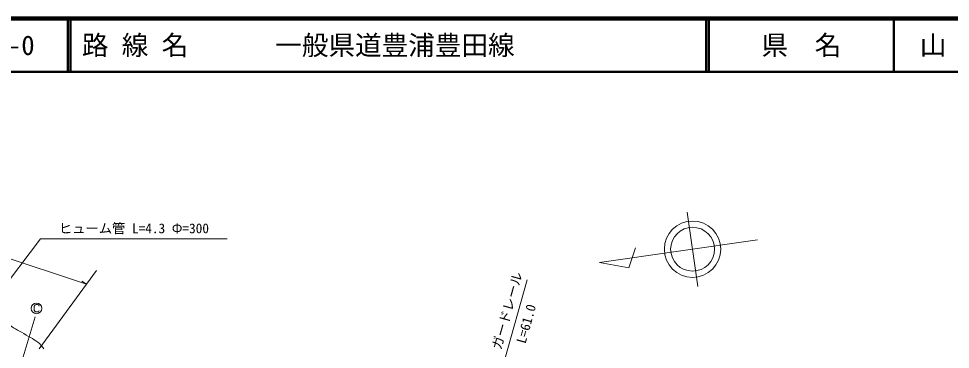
# Model space of a CAD drawing. Units: millimetres, scale not verified. Extents: x 40000 to 680000, y 20000 to 380000.
# Drawn here: x 168494 to 343639, y 317871 to 380000 of the extents above; entities that cross this region are included whole.
import ezdxf
from ezdxf.enums import TextEntityAlignment as Align

# ---------------------------------------------------------------- set-up
doc = ezdxf.new("R2010")
doc.units = ezdxf.units.MM
doc.header["$LTSCALE"] = 1000
for name, color, linetype, lineweight in [('M-BGD', 7, 'Continuous', 13), ('M-STR-HTXT', 7, 'Continuous', 13), ('M-TTL', 2, 'Continuous', 140), ('M-TTL-LINE', 7, 'Continuous', 50)]:
    doc.layers.add(name, color=color, linetype=linetype, lineweight=lineweight)
doc.layers.add('M-TTL-TXT', color=7, linetype='Continuous')
doc.styles.add('ＭＳ ゴシック', font='')
doc.styles.get('ＭＳ ゴシック').set_extended_font_data('MS Gothic')

msp = doc.modelspace()

# ---------------------------------------------------------------- linework, layer by layer
at = {"layer": 'M-BGD'}
msp.add_open_spline([(161099, 329224), (162096, 327541), (162431, 326990), (163482, 325705), (164599, 324338), (165287, 323598), (166676, 322510), (167841, 321597), (168684, 321366), (169925, 320561), (171047, 319833), (171843, 319603), (172741, 318611), (172936, 318396), (173095, 318190), (173229, 317984)], degree=3, knots=[0, 0, 0, 0, 1, 1, 1, 2, 2, 2, 3, 3, 3, 4, 4, 4, 5, 5, 5, 5], dxfattribs=at)
at = {"layer": 'M-STR-HTXT'}
for p, q in [((296185, 329702), (294163, 343674)), ((147634, 341214), (181267, 330118)), ((157832, 319248), (172626, 338637)), ((172626, 338637), (207704, 338637)), ((307400, 338457), (277709, 334160)), ((283202, 333172), (284442, 336917)), ((277709, 334160), (283202, 333172)), ((172360, 317984), (183161, 332697)), ((181267, 330118), (180396, 330669)), ((259882, 316003), (264076, 330904)), ((171387, 325765), (171438, 325983)), ((171438, 325983), (171492, 326050)), ((171492, 326050), (171607, 326205)), ((171607, 326205), (171762, 326311)), ((171762, 326311), (172041, 326313)), ((172041, 326313), (172203, 326262)), ((172203, 326262), (172313, 326151)), ((172313, 326151), (172372, 325983)), ((171387, 325434), (171387, 325765)), ((171434, 325223), (171387, 325434)), ((171546, 325054), (171434, 325223)), ((171652, 324946), (171546, 325054)), ((171769, 324890), (171652, 324946)), ((172043, 324890), (171769, 324890)), ((172205, 324941), (172043, 324890)), ((172316, 325056), (172205, 324941)), ((172365, 325157), (172316, 325056)), ((168510, 313686), (171582, 323971))]:
    msp.add_line(p, q, dxfattribs=at)
for centre, radius in [((295174, 336688), 5294), ((295174, 336688), 4118), ((171849, 325574), 1000), ((171849, 325574), 1000)]:
    msp.add_circle(centre, radius, dxfattribs=at)
at = {"layer": 'M-TTL'}
msp.add_line((680000, 380000), (40000, 380000), dxfattribs=at)
at = {"layer": 'M-TTL-LINE'}
for p, q in [((177750, 380000), (177750, 370000)), ((178250, 380000), (178250, 370000)), ((297750, 380000), (297750, 370000)), ((298250, 380000), (298250, 370000)), ((333000, 380000), (333000, 370000)), ((40000, 370000), (680000, 370000))]:
    msp.add_line(p, q, dxfattribs=at)

# ---------------------------------------------------------------- texts
at = {"layer": 'M-STR-HTXT', "style": 'ＭＳ ゴシック'}
msp.add_text('ヒューム管 L=4.3 Φ=300', height=1833, dxfattribs=at).set_placement((190165, 339137), align=Align.BOTTOM_CENTER)
for s, p in [('ガードレール', (261723, 324740)), ('L=61.0', (265309, 322274))]:
    msp.add_text(s, height=1833, rotation=74.282, dxfattribs=at).set_placement(p, align=Align.BOTTOM_CENTER)
at = {"layer": 'M-TTL-TXT', "style": 'ＭＳ ゴシック'}
for s, p in [('18-0', (161521, 375000)), ('路 線 名', (180380, 375000)), ('一般県道豊浦豊田線', (216734, 375000))]:
    msp.add_text(s, height=3666, dxfattribs=at).set_placement(p, align=Align.MIDDLE_LEFT)
for s, p in [('県\u3000名', (315625, 375000)), ('山\u3000口\u3000県', (350375, 375000))]:
    msp.add_text(s, height=3666, dxfattribs=at).set_placement(p, align=Align.MIDDLE_CENTER)

doc.saveas('drawing.dxf')
